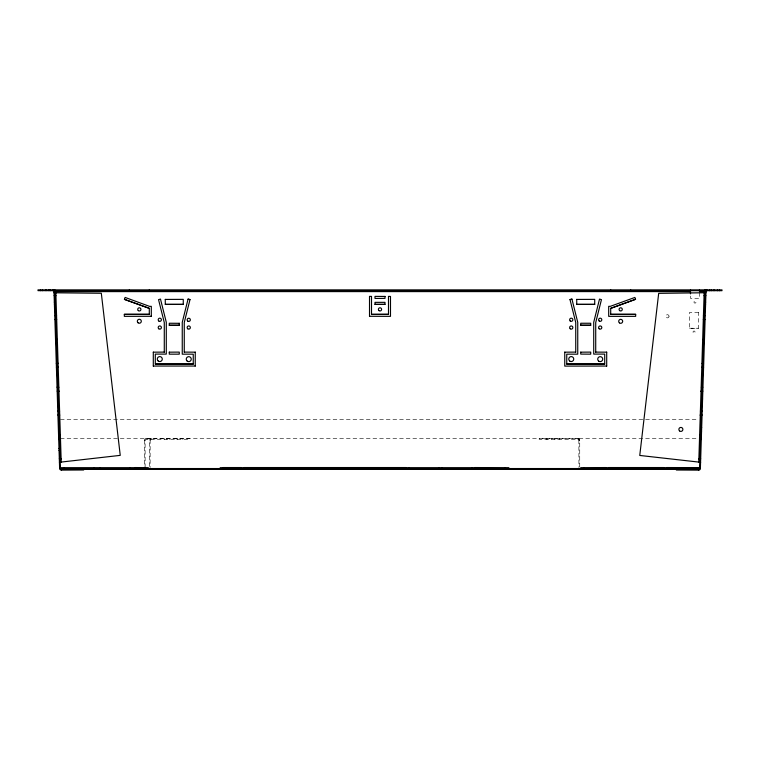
<?xml version="1.0" encoding="UTF-8"?>
<svg xmlns="http://www.w3.org/2000/svg" width="760" height="760" viewBox="0 0 760 760"><rect width="100%" height="100%" fill="white"/><g stroke="black" fill="none" stroke-linecap="round" stroke-linejoin="round"><path stroke-width="0.57" stroke-dasharray="3.8 2.85" d="M149.302 466.365L149.302 440.382L150.166 440.04L150.1 467.542M150.109 440.382A0.969 0.969 0 0 1 151.088 439.394L151.107 438.577L150.176 438.833L149.302 440.382A1.738 1.738 0 0 1 151.05 438.615M689.548 328.225L698.535 328.225M60.42 419.406L698.392 419.406M60.42 438.377L698.392 438.377M579.206 439.109A1.738 1.738 0 0 0 577.942 438.577L539.192 438.577L539.192 439.375L578.274 439.441L577.942 438.577L578.864 438.833L579.737 440.382L579.737 467.542M145.112 467.542L145.112 440.382A0.969 0.969 0 0 1 146.091 439.394L189.848 439.375L189.848 438.577L145.189 438.833L144.314 440.382L144.314 467.542M145.112 440.382L144.314 440.382A1.795 1.795 0 0 1 146.11 438.577L146.11 439.375M577.942 439.375A0.969 0.969 0 0 1 578.92 440.363L579.737 440.382M578.873 440.021L578.939 467.542M699.475 292.666L699.475 298.442L690.489 298.366L690.489 292.666M695.97 302.271A0.997 0.997 0 0 1 694.345 302.87A0.997 0.997 0 0 1 694.64 301.169A0.997 0.997 0 0 1 695.97 302.271L695.97 302.347M559.626 438.577L559.626 439.375M557.165 438.577L557.165 439.375M554.705 438.577L554.705 439.375M551.674 438.577L551.674 439.375M547.181 438.577L547.181 439.375M546.678 438.577L546.678 439.375M182.362 438.577L182.362 439.375M177.365 438.577L177.365 439.375M176.871 438.577L176.871 439.375M169.338 438.577L169.338 439.375M166.886 438.577L166.886 439.375M164.426 438.577L164.426 439.375M577.942 438.577A1.795 1.795 0 0 1 579.737 440.401M149.834 439.109A1.738 1.738 0 0 1 151.107 438.577M698.535 312.303L689.548 312.369L689.548 328.291L698.535 328.291L698.535 312.303M695.029 332.196L695.029 332.13A0.997 0.997 0 0 0 693.7 331.084A0.997 0.997 0 0 0 693.405 332.785A0.997 0.997 0 0 0 695.029 332.196M669.009 316.635L669.009 316.569A1.596 1.596 0.1 0 0 666.89 314.801A1.596 1.596 0.1 0 0 666.415 317.509A1.596 1.596 0.1 0 0 669.009 316.569"/><path stroke-width="1.14" d="M709.517 290.69L709.517 289.892M714.01 290.69L714.01 289.892M717.506 290.69L717.506 289.892M719.501 290.69L719.501 289.892M698.573 469.338L676.352 469.205L676.352 470.012L698.563 470.136L699.58 468.369L700.378 468.388L705.992 291.659A0.997 0.997 0 0 1 706.99 290.69M705.213 289.94L705.185 291.593L699.475 291.593L699.475 289.873M699.637 435.014L701.442 434.919L699.95 434.957M711.217 290.69L711.246 289.892M184.262 352.174L184.262 322.497L190 299.563L188.062 299.079L182.257 322.325L182.257 354.169L193.249 354.169L193.249 364.116L155.296 364.116L155.296 354.103L166.288 354.103L166.288 322.259L160.483 299.079L158.545 299.63L164.284 322.563L164.284 352.174M149.302 308.389L124.441 299.373L125.124 297.435L149.654 306.403L151.306 306.327L151.306 316.35M705.954 292.733L658.683 293.341L639.758 455.449L700.568 462.289L698.772 462.232L704.159 292.799L705.546 292.819M701.309 438.9L699.817 438.928M705.109 319.542L703.304 319.637M610.698 308.389L635.559 299.307L610.698 308.322L610.698 314.365L635.664 314.365L635.664 316.35L608.693 316.35L608.693 306.327L610.346 306.327L634.885 297.435L635.559 299.373M575.738 352.174L575.738 322.497L570 299.563L571.938 299.079L577.742 322.325L577.742 354.169L566.751 354.169L566.751 364.116L604.703 364.116L604.703 354.103L593.721 354.103L593.721 322.259L599.517 299.079L601.454 299.63L595.716 322.563L595.716 352.174M570 299.63L571.938 299.145M61.227 462.213L59.432 462.27L120.241 455.363L101.317 293.255L54.045 292.79L54.843 292.638M704.017 315.59L705.232 315.562L703.741 315.599M703.133 343.444L704.349 343.416L702.857 343.444M700.862 415.055L702.069 415.026L700.274 415.055M54.34 302.147L55.138 302.119M54.425 304.637L55.224 304.617M54.483 306.641L55.28 306.613M54.501 307.135L55.299 307.106M54.549 308.636L55.347 308.608M54.568 309.13L55.366 309.111M54.578 309.633L55.375 309.605M58.986 448.381L59.793 448.352M59.052 450.376L59.85 450.347M60.23 462.327L59.498 462.308M59.622 468.369L60.42 468.34A0.959 0.959 0 0 0 60.62 468.91L83.647 469.186L83.647 469.984L61.436 470.108A1.795 1.795 0 0 1 59.622 468.369L54.008 291.631A0.997 0.997 0 0 0 53.01 290.662M55.936 295.745L54.14 295.649L55.632 295.678M56.012 315.647L56.572 315.637M56.696 319.608L54.891 319.513L55.888 319.533M57.323 339.435L55.528 339.406L56.743 339.445M56.772 339.511L57.332 339.501M56.895 343.491L57.456 343.482M58.083 363.308L56.287 363.28L58.092 363.375M58.216 367.289L56.411 367.26L58.216 367.356M58.292 387.258L58.843 387.248M58.966 391.162L57.171 391.134L58.387 391.162M58.416 391.238L58.976 391.229M59.603 411.122L57.807 411.027L59.289 411.055M59.175 415.112L59.736 415.093M60.363 434.919L58.558 434.901L60.049 434.929M60.486 438.966L58.691 438.872M61.123 458.859L59.318 458.764L60.809 458.802M704.368 295.706L705.859 295.668L704.064 295.763M702.981 339.473L704.472 339.435L702.667 339.53M702.097 367.317L703.589 367.289L701.784 367.317M700.711 411.084L702.192 411.046L700.397 411.074M699.19 458.822L700.682 458.793L698.877 458.888M53.01 289.864A1.795 1.795 0 0 1 54.805 291.612L690.489 291.593M165.281 299.43L183.264 299.364L183.264 304.409L165.281 304.409L165.281 299.364M576.736 299.43L594.719 299.364L594.719 304.409L576.736 304.409L576.736 299.364M165.281 304.342L183.264 304.342M375.003 304.342L384.997 304.342L384.997 302.347L375.003 302.347L375.003 304.409L384.997 304.409M576.736 304.342L594.719 304.342M151.306 316.284L124.336 316.35L124.336 314.298L149.302 314.298L149.302 308.322L124.441 299.373M369.512 316.35L369.512 296.381L371.507 296.381L371.507 314.365L388.493 314.298L388.493 296.381L390.488 296.447L390.488 316.35L369.512 316.284M610.698 314.298L635.664 314.298M124.336 314.365L149.302 314.365M371.507 314.365L388.493 314.365M179.265 323.313L169.28 323.247L169.28 325.308L179.265 325.308L179.265 323.247M169.28 325.242L179.265 325.242M580.735 325.242L590.719 325.242L590.719 323.247L580.735 323.247L580.735 325.308L590.719 325.308M153.302 352.174L164.284 352.108M169.28 352.174L179.265 352.108L179.265 354.169L169.28 354.169L169.28 352.108M184.262 352.108L195.244 352.174M564.756 352.174L575.738 352.108M580.735 352.174L590.719 352.108L590.719 354.169L580.735 354.103L580.735 352.108M595.716 352.108L606.698 352.174M155.296 364.049L193.249 364.049M566.751 364.049L604.703 364.049M153.302 366.044L195.244 366.044M606.698 366.044L564.756 366.111L564.756 352.108M135.327 467.695L60.42 467.695L60.42 469.252L63.422 469.338M223.212 467.695L220.21 467.695L220.21 469.338M241.186 467.695L244.178 467.695M405.963 467.695L474.876 467.695M605.701 467.695L608.693 467.695M663.622 467.695L666.625 467.695M61.418 468.54L63.422 468.54M64.419 468.54L699.58 468.54L705.213 289.873M148.305 468.606L220.21 468.606M508.829 468.606L580.735 468.606M69.027 469.338L686.213 469.338M691.97 469.338L699.58 469.338L699.58 467.628L666.625 467.542L666.625 469.338M55.85 292.837L54.302 292.78M56.259 315.571L54.767 315.542L55.983 315.571M57.142 343.425L55.746 343.434L56.867 343.416M58.539 387.182L57.047 387.153L58.254 387.182M59.422 415.036L57.931 415.007L59.137 415.036M703.428 315.656L703.988 315.666M702.544 343.51L703.095 343.52M701.033 391.181L702.829 391.153L701.024 391.248M700.264 415.122L700.825 415.131M699.514 438.995L700.064 439.005M704.862 302.147L705.66 302.166M704.776 304.637L705.575 304.665M704.719 306.641L705.517 306.66M704.7 307.135L705.498 307.163M704.653 308.636L705.451 308.655M704.634 309.13L705.432 309.159M704.625 309.633L705.422 309.652M701.784 398.971L702.582 398.99M700.881 427.414L701.679 427.443M700.748 431.404L701.547 431.433M699.77 462.355L700.568 462.374M188.062 299.145L190 299.63M55.841 292.771L61.227 462.279M60.42 468.606L54.786 289.873L54.815 291.593M48.953 289.864L48.982 290.662M61.427 469.309L61.436 470.108M696.578 467.542L696.578 469.338M695.086 468.54L695.086 469.338M690.489 289.873L690.489 293.873M663.622 469.338L663.622 467.542L608.693 467.542L608.693 469.338M633.659 467.542L633.659 469.338M630.667 289.873L630.667 290.672M630.667 467.542L630.667 469.338M618.934 468.54L618.934 469.338M610.698 289.873L610.698 290.672M609.7 468.54L609.7 469.338M606.698 352.108L606.698 366.111M605.701 469.338L605.701 467.542L580.735 467.695L580.735 469.338A1.738 1.738 0 0 1 579.206 468.474M583.727 467.542L583.727 469.338M508.829 469.338L508.829 467.695L474.876 467.542L474.876 469.338M504.839 467.542L504.839 469.338M491.35 468.54L491.35 469.338M489.354 468.54L489.354 469.338M488.357 468.54L488.357 469.338M471.874 467.542L471.874 469.338M469.385 468.54L469.385 469.338M441.921 467.542L441.921 469.338M438.919 467.542L438.919 469.338M408.965 467.542L408.965 469.338M405.963 469.338L405.963 467.542L244.178 467.542L244.178 469.338M376.01 467.542L376.01 469.338M373.008 467.542L373.008 469.338M343.045 467.542L343.045 469.338M340.052 467.542L340.052 469.338M310.089 467.542L310.089 469.338M307.097 467.542L307.097 469.338M277.134 467.542L277.134 469.338M274.142 467.542L274.142 469.338M259.663 468.54L259.663 469.338M241.186 469.338L241.186 467.542L223.212 467.542L223.212 469.338M240.682 468.54L240.682 469.338M239.685 468.54L239.685 469.338M237.69 468.54L237.69 469.338M195.244 352.108L195.244 366.111M153.302 352.108L153.302 366.111M149.302 289.873L149.302 290.672M145.312 467.542L145.312 469.338M143.317 468.54L143.317 469.338A1.795 1.795 0 0 0 145.112 467.542M135.327 469.338L135.327 467.542L148.305 467.695L148.305 469.338A1.738 1.738 0 0 0 149.872 468.435M129.827 467.542L129.827 469.338M129.333 289.873L129.333 290.672M99.873 467.542L99.873 469.338M94.382 467.542L94.382 469.338M64.419 467.542L64.419 469.338M50.483 289.864L50.483 290.662M45.989 289.864L45.989 290.662M42.493 289.864L42.493 290.662M40.498 289.864L40.498 290.662M700.378 468.388A1.795 1.795 0 0 1 698.563 470.136M705.194 291.631A1.795 1.795 0 0 1 706.99 289.892M144.314 467.542A0.969 0.969 0 0 1 143.336 468.521M706.021 289.892L706.021 290.69L722 290.69L722 289.892L706.021 289.892M702.914 363.28C700.302 363.441 705.194 363.403 702.914 363.28M702.154 387.153C699.551 387.315 704.434 387.277 702.154 387.153M53.979 289.864L38 289.864L38 290.662L53.979 290.662L53.979 289.864M705.565 289.873L54.435 289.873L54.435 290.672L705.565 290.672L705.565 289.873M384.997 296.447L375.003 296.381L375.003 298.442L384.997 298.366L384.997 296.381M679.535 430.891A1.995 1.985 1.8 0 0 682.832 429.846A1.995 1.985 1.8 0 0 680.276 427.519A1.995 1.985 1.8 0 0 679.535 430.891M619.4 322.848A1.995 1.995 0.1 0 0 622.649 321.67A1.995 1.995 0.1 0 0 619.998 319.456A1.995 1.995 0.1 0 0 619.4 322.848M187.73 321.052A1.596 1.596 0 0 0 190.323 320.112A1.596 1.596 0 0 0 188.204 318.335A1.596 1.596 0 0 0 187.73 321.052M599.184 320.986A1.596 1.596 0.1 0 0 601.778 320.045A1.596 1.596 0.1 0 0 599.659 318.269A1.596 1.596 0.1 0 0 599.184 320.986M378.974 310.602A1.596 1.596 0 0 0 381.577 309.662A1.596 1.596 0 0 0 379.449 307.885A1.596 1.596 0 0 0 378.974 310.602M619.656 310.602A1.596 1.596 0 0 0 622.26 309.662A1.596 1.596 0 0 0 620.131 307.885A1.596 1.596 0 0 0 619.656 310.602M158.184 360.981A2.498 2.489 0 0 0 162.25 359.508A2.498 2.489 0 0 0 158.935 356.734A2.498 2.489 0 0 0 158.184 360.981M138.035 322.781A1.995 1.995 0 0 0 141.284 321.603A1.995 1.995 0 0 0 138.633 319.39A1.995 1.995 0 0 0 138.035 322.781M569.639 360.981A2.498 2.489 0 0 0 573.705 359.508A2.498 2.489 0 0 0 570.389 356.734A2.498 2.489 0 0 0 569.639 360.981M187.15 361.048A2.498 2.489 0 0 0 191.216 359.575A2.498 2.489 0 0 0 187.9 356.801A2.498 2.489 0 0 0 187.15 361.048M138.291 310.602A1.596 1.596 0.1 0 0 140.894 309.662A1.596 1.596 0.1 0 0 138.776 307.885A1.596 1.596 0.1 0 0 138.291 310.602M598.605 361.048A2.498 2.489 0 0 0 602.67 359.575A2.498 2.489 0 0 0 599.355 356.801A2.498 2.489 0 0 0 598.605 361.048M158.764 328.766A1.596 1.596 0 0 0 161.367 327.826A1.596 1.596 0 0 0 159.248 326.049A1.596 1.596 0 0 0 158.764 328.766M570.218 328.766A1.596 1.596 0 0 0 572.822 327.826A1.596 1.596 0 0 0 570.703 326.049A1.596 1.596 0 0 0 570.218 328.766M158.764 320.986A1.596 1.596 0 0 0 161.367 320.045A1.596 1.596 0 0 0 159.248 318.269A1.596 1.596 0 0 0 158.764 320.986M187.73 328.766A1.596 1.596 0 0 0 190.323 327.826A1.596 1.596 0 0 0 188.204 326.049A1.596 1.596 0 0 0 187.73 328.766M570.218 320.986A1.596 1.596 0 0 0 572.822 320.045A1.596 1.596 0 0 0 570.703 318.269A1.596 1.596 0 0 0 570.218 320.986M599.184 328.766A1.596 1.596 0 0 0 601.778 327.826A1.596 1.596 0 0 0 599.659 326.049A1.596 1.596 0 0 0 599.184 328.766"/></g></svg>
